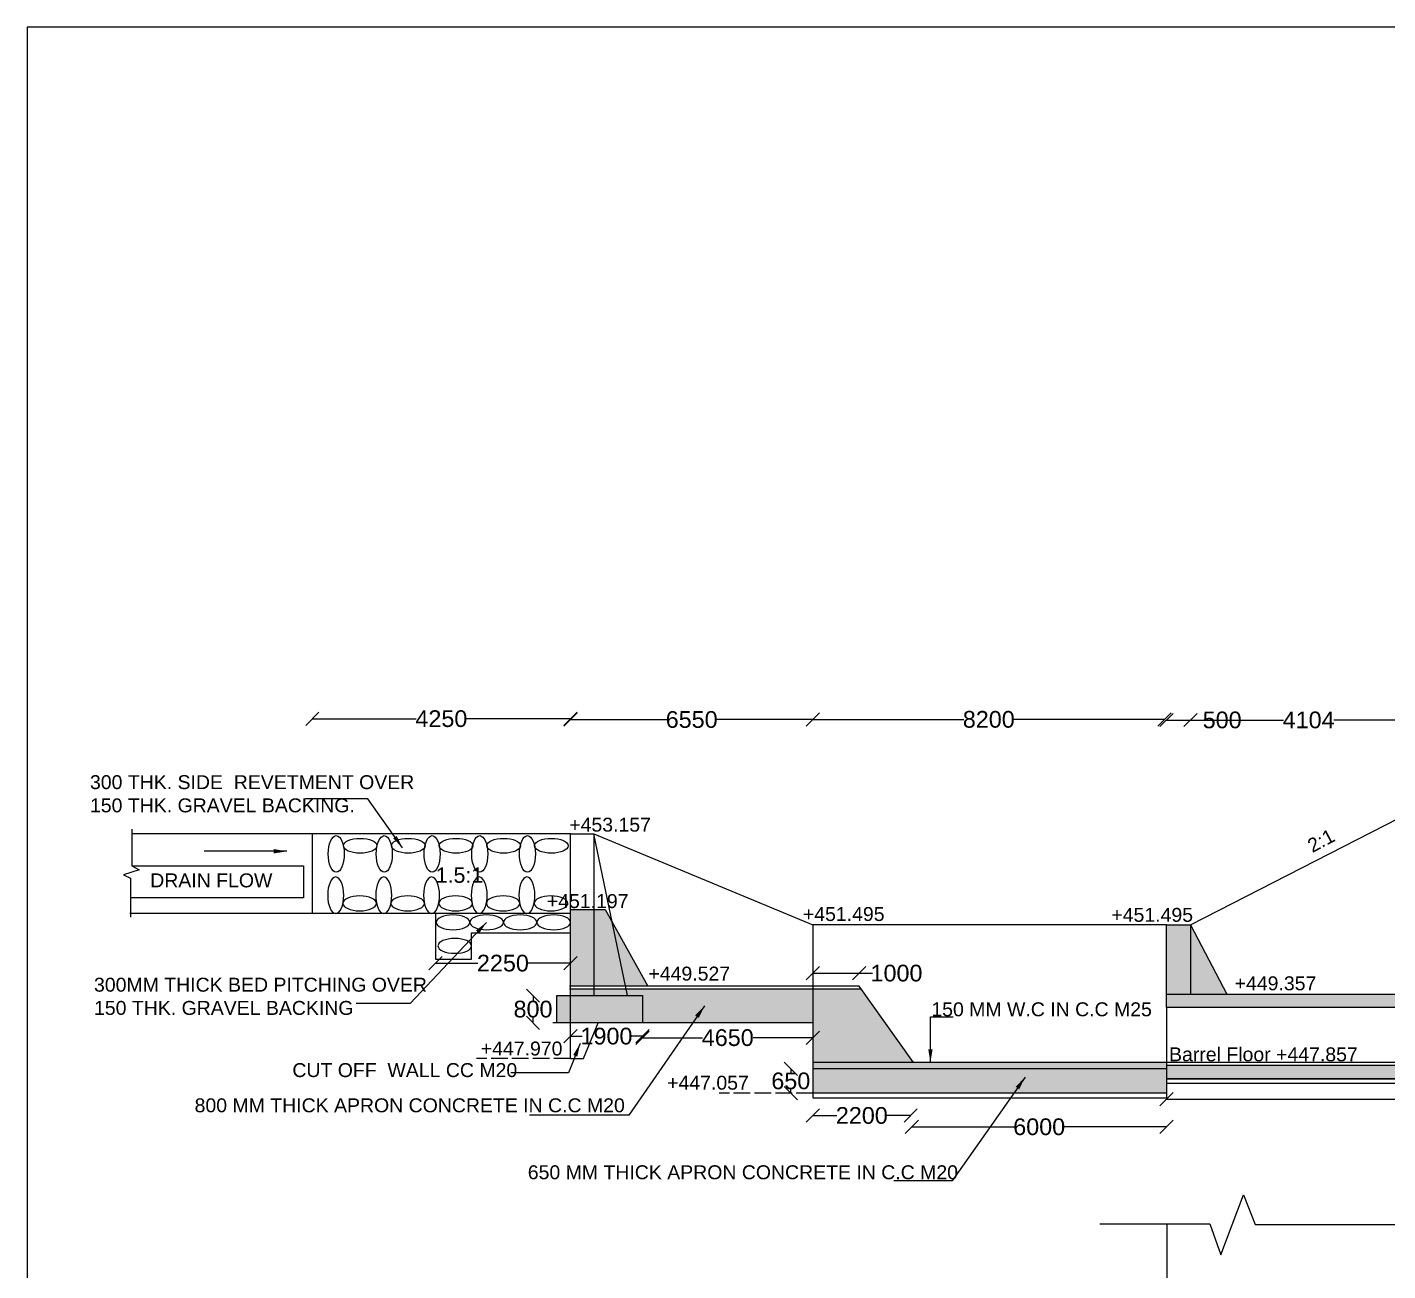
# Model space of a CAD drawing. Header units: millimetres. Extents: x 5124 to 6568637, y 2311 to 91879094.
# Drawn here: x 3637644 to 3647414, y 45948595 to 45957525 of the extents above; entities that cross this region are included whole.
import ezdxf

# ---------------------------------------------------------------- set-up
doc = ezdxf.new("R2010")
doc.units = ezdxf.units.MM
doc.header["$MEASUREMENT"] = 0
doc.linetypes.add('ACAD_ISO02W100', pattern=[15, 12, -3])
for name, color, linetype in [('DIMENSION', 7, 'Continuous'), ('DRAWING', 7, 'Continuous'), ('TEXT', 7, 'Continuous')]:
    doc.layers.add(name, color=color, linetype=linetype)
doc.styles.get("Standard").update_dxf_attribs({"font": 'arial.ttf', "height": 120})
doc.dimstyles.get("Standard").update_dxf_attribs({"dimtxt": 200, "dimasz": 110, "dimexe": 0.18, "dimexo": 0.0625, "dimgap": 0.09, "dimtad": 0, "dimtih": 1, "dimtoh": 1, "dimdec": 0, "dimzin": 0, "dimdsep": 46, "dimtxsty": 'Standard', "dimblk": 'OBLIQUE', "dimcen": 0.09, "dimse1": 1, "dimse2": 1, "dimadec": 0, "dimazin": 0, "dimtfac": 1, "dimtdec": 0, "dimtofl": 0, "dimtmove": 0, "dimatfit": 3, "dimfxl": 1, "dimtolj": 1, "dimtzin": 0, "dimarcsym": 0})
pattern_1 = [(50, (-52365.6, 963.1), (143.45203652, -12.550427), [15, -165]), (355, (-52365.6, 963.1), (-27.7502667, 150.43842674), [12, -132]), (100.4514, (-52353.64, 962.06), (115.70187634, 137.8879084), [12.748038, -140.2284224]), (46.1842, (-52365.6, 1003.1), (213.4482097, -33.10380287), [22.5, -247.5]), (96.6356, (-52347.8, 1000.34), (186.9325411, 194.8235742), [19.1220576, -210.3426]), (351.1842, (-52365.6, 1003.1), (186.932389, 194.8237202), [18, -198]), (21, (-52345.6, 993.1), (119.38141042, -80.52377813), [15, -165]), (326, (-52345.6, 993.1), (48.6630664, 145.030009), [12, -132]), (71.4514, (-52335.65, 986.39), (168.0445257, 64.50609934), [12.748038, -140.2284224]), (37.5, (-52365.595, 963.1), (2.431971063, 66.578770766), [0, -130.4, 0, -134, 0, -132.5]), (7.5, (-52365.595, 963.1), (52.61390749, 78.88234238), [0, -76.4, 0, -127.4, 0, -50.5]), (327.5, (-52410.195, 963.1), (106.764487234, -4.510974347), [0, -50, 0, -156, 0, -207]), (317.5, (-52430.2, 963.1), (116.63723387, 20.02099647), [0, -65, 0, -103.6, 0, -147])]

# ---------------------------------------------------------------- blocks, each defined once
blk = doc.blocks.new('_Oblique')
at = {"color": 0, "linetype": 'ByBlock', "lineweight": -2}
blk.add_line((-0.5, -0.5), (0.5, 0.5), dxfattribs=at)
blk = doc.blocks.new('*D74')
at = {"layer": 'Defpoints', "color": 0, "linetype": 'Continuous', "transparency": 16777216}
for p in [(3641544.6, 45952559.1), (3639691.5, 45951731.9), (3641544.6, 45951731.9)]:
    blk.add_point(p, dxfattribs=at)
at = {"layer": 'DIMENSION', "color": 0, "linetype": 'Continuous', "lineweight": -2, "transparency": 16777216}
for p, q in [((3639691.5, 45952559.1), (3640436.6, 45952559.1)), ((3641544.6, 45952559.1), (3640799.6, 45952559.1))]:
    blk.add_line(p, q, dxfattribs=at)
at = {"layer": 'DIMENSION', "color": 0, "linetype": 'Continuous', "lineweight": -2, "transparency": 16777216, "xscale": 95, "yscale": 95, "zscale": 95, "rotation": 180}
blk.add_blockref('_Oblique', (3639691.5, 45952559.1), dxfattribs=at)
at = {"layer": 'DIMENSION', "color": 0, "linetype": 'Continuous', "lineweight": -2, "transparency": 16777216, "xscale": 95, "yscale": 95, "zscale": 95}
blk.add_blockref('_Oblique', (3641544.6, 45952559.1), dxfattribs=at)
at = {"layer": 'DIMENSION', "color": 0, "linetype": 'Continuous', "transparency": 16777216, "insert": (3640618.1, 45952559.1), "char_height": 120, "attachment_point": 5}
blk.add_mtext('\\A1;4250', dxfattribs=at)
blk = doc.blocks.new('*D75')
at = {"layer": 'Defpoints', "color": 0, "linetype": 'Continuous', "transparency": 16777216}
for p in [(3641544.6, 45952559.1), (3643286.1, 45952553), (3643286.1, 45951079.1)]:
    blk.add_point(p, dxfattribs=at)
at = {"layer": 'DIMENSION', "color": 0, "linetype": 'Continuous', "lineweight": -2, "transparency": 16777216}
for p, q in [((3641544.6, 45952553), (3642236, 45952553)), ((3643286.1, 45952553), (3642594.8, 45952553))]:
    blk.add_line(p, q, dxfattribs=at)
at = {"layer": 'DIMENSION', "color": 0, "linetype": 'Continuous', "lineweight": -2, "transparency": 16777216, "xscale": 95, "yscale": 95, "zscale": 95, "rotation": 180}
blk.add_blockref('_Oblique', (3641544.6, 45952553), dxfattribs=at)
at = {"layer": 'DIMENSION', "color": 0, "linetype": 'Continuous', "lineweight": -2, "transparency": 16777216, "xscale": 95, "yscale": 95, "zscale": 95}
blk.add_blockref('_Oblique', (3643286.1, 45952553), dxfattribs=at)
at = {"layer": 'DIMENSION', "color": 0, "linetype": 'Continuous', "transparency": 16777216, "insert": (3642415.4, 45952553), "char_height": 120, "attachment_point": 5}
blk.add_mtext('\\A1;6550', dxfattribs=at)
blk = doc.blocks.new('*D76')
at = {"layer": 'Defpoints', "color": 0, "linetype": 'Continuous', "transparency": 16777216}
for p in [(3643286.1, 45952553), (3645811, 45952554.1), (3645811, 45952549.6)]:
    blk.add_point(p, dxfattribs=at)
at = {"layer": 'DIMENSION', "color": 0, "linetype": 'Continuous', "lineweight": -2, "transparency": 16777216}
for p, q in [((3643286.1, 45952554.1), (3644369.4, 45952554.1)), ((3645811, 45952554.1), (3644727.7, 45952554.1))]:
    blk.add_line(p, q, dxfattribs=at)
at = {"layer": 'DIMENSION', "color": 0, "linetype": 'Continuous', "lineweight": -2, "transparency": 16777216, "xscale": 95, "yscale": 95, "zscale": 95, "rotation": 180}
blk.add_blockref('_Oblique', (3643286.1, 45952554.1), dxfattribs=at)
at = {"layer": 'DIMENSION', "color": 0, "linetype": 'Continuous', "lineweight": -2, "transparency": 16777216, "xscale": 95, "yscale": 95, "zscale": 95}
blk.add_blockref('_Oblique', (3645811, 45952554.1), dxfattribs=at)
at = {"layer": 'DIMENSION', "color": 0, "linetype": 'Continuous', "transparency": 16777216, "insert": (3644548.6, 45952554.1), "char_height": 120, "attachment_point": 5}
blk.add_mtext('\\A1;8200', dxfattribs=at)
blk = doc.blocks.new('*D77')
at = {"layer": 'Defpoints', "color": 0, "linetype": 'Continuous', "transparency": 16777216}
for p in [(3645996.8, 45952549.9), (3645824.7, 45951079.1), (3645996.8, 45951079.1)]:
    blk.add_point(p, dxfattribs=at)
at = {"layer": 'DIMENSION', "color": 0, "linetype": 'Continuous', "lineweight": -2, "transparency": 16777216}
for p, q in [((3645824.7, 45952549.9), (3645996.8, 45952549.9)), ((3645996.8, 45952549.9), (3646091.8, 45952549.9))]:
    blk.add_line(p, q, dxfattribs=at)
at = {"layer": 'DIMENSION', "color": 0, "linetype": 'Continuous', "lineweight": -2, "transparency": 16777216, "xscale": 95, "yscale": 95, "zscale": 95, "rotation": 180}
blk.add_blockref('_Oblique', (3645824.7, 45952549.9), dxfattribs=at)
at = {"layer": 'DIMENSION', "color": 0, "linetype": 'Continuous', "lineweight": -2, "transparency": 16777216, "xscale": 95, "yscale": 95, "zscale": 95}
blk.add_blockref('_Oblique', (3645996.8, 45952549.9), dxfattribs=at)
at = {"layer": 'DIMENSION', "color": 0, "linetype": 'Continuous', "transparency": 16777216, "insert": (3646224.2, 45952549.9), "char_height": 120, "attachment_point": 5}
blk.add_mtext('\\A1;500', dxfattribs=at)
blk = doc.blocks.new('*D78')
at = {"layer": 'Defpoints', "color": 0, "linetype": 'Continuous', "transparency": 16777216}
for p in [(3645996.8, 45952549.9), (3647693.9, 45952549.9), (3647693.9, 45951947.9)]:
    blk.add_point(p, dxfattribs=at)
at = {"layer": 'DIMENSION', "color": 0, "linetype": 'Continuous', "lineweight": -2, "transparency": 16777216}
for p, q in [((3645996.8, 45952549.9), (3646663.9, 45952549.9)), ((3647693.9, 45952549.9), (3647026.8, 45952549.9))]:
    blk.add_line(p, q, dxfattribs=at)
at = {"layer": 'DIMENSION', "color": 0, "linetype": 'Continuous', "lineweight": -2, "transparency": 16777216, "xscale": 95, "yscale": 95, "zscale": 95, "rotation": 180}
blk.add_blockref('_Oblique', (3645996.8, 45952549.9), dxfattribs=at)
at = {"layer": 'DIMENSION', "color": 0, "linetype": 'Continuous', "lineweight": -2, "transparency": 16777216, "xscale": 95, "yscale": 95, "zscale": 95}
blk.add_blockref('_Oblique', (3647693.9, 45952549.9), dxfattribs=at)
at = {"layer": 'DIMENSION', "color": 0, "linetype": 'Continuous', "transparency": 16777216, "insert": (3646845.3, 45952549.9), "char_height": 120, "attachment_point": 5}
blk.add_mtext('\\A1;4104', dxfattribs=at)
blk = doc.blocks.new('*D88')
at = {"layer": 'Defpoints', "color": 0, "linetype": 'Continuous', "transparency": 16777216}
for p in [(3640575.4, 45950833.4), (3641544.6, 45950833.4), (3641544.6, 45950803.9)]:
    blk.add_point(p, dxfattribs=at)
at = {"layer": 'DIMENSION', "color": 0, "linetype": 'Continuous', "lineweight": -2, "transparency": 16777216}
for p, q in [((3640575.4, 45950803.9), (3640879.9, 45950803.9)), ((3641544.6, 45950803.9), (3641240.1, 45950803.9))]:
    blk.add_line(p, q, dxfattribs=at)
at = {"layer": 'DIMENSION', "color": 0, "linetype": 'Continuous', "lineweight": -2, "transparency": 16777216, "xscale": 95, "yscale": 95, "zscale": 95, "rotation": 180}
blk.add_blockref('_Oblique', (3640575.4, 45950803.9), dxfattribs=at)
at = {"layer": 'DIMENSION', "color": 0, "linetype": 'Continuous', "lineweight": -2, "transparency": 16777216, "xscale": 95, "yscale": 95, "zscale": 95}
blk.add_blockref('_Oblique', (3641544.6, 45950803.9), dxfattribs=at)
at = {"layer": 'DIMENSION', "color": 0, "linetype": 'Continuous', "transparency": 16777216, "insert": (3641060, 45950803.9), "char_height": 120, "attachment_point": 5}
blk.add_mtext('\\A1;2250', dxfattribs=at)
blk = doc.blocks.new('*D89')
at = {"layer": 'Defpoints', "color": 0, "linetype": 'Continuous', "transparency": 16777216}
for p in [(3641447.8, 45950570.9), (3641276.1, 45950376.2), (3641447.8, 45950376.2)]:
    blk.add_point(p, dxfattribs=at)
at = {"layer": 'DIMENSION', "color": 0, "linetype": 'Continuous', "lineweight": -2, "transparency": 16777216}
for p, q in [((3641276.1, 45950570.9), (3641276.1, 45950534.9)), ((3641276.1, 45950376.2), (3641276.1, 45950412.2))]:
    blk.add_line(p, q, dxfattribs=at)
at = {"layer": 'DIMENSION', "color": 0, "linetype": 'Continuous', "lineweight": -2, "transparency": 16777216, "xscale": 95, "yscale": 95, "zscale": 95}
for p, rotation in [((3641276.1, 45950570.9), 90), ((3641276.1, 45950376.2), 270)]:
    blk.add_blockref('_Oblique', p, dxfattribs=dict(at, rotation=rotation))
at = {"layer": 'DIMENSION', "color": 0, "linetype": 'Continuous', "transparency": 16777216, "insert": (3641276.1, 45950473.6), "char_height": 120, "attachment_point": 5}
blk.add_mtext('\\A1;800', dxfattribs=at)
blk = doc.blocks.new('*D90')
at = {"layer": 'Defpoints', "color": 0, "linetype": 'Continuous', "transparency": 16777216}
for p in [(3641544.6, 45950376.2), (3642062.7, 45950376.2), (3642062.7, 45950279.7)]:
    blk.add_point(p, dxfattribs=at)
at = {"layer": 'DIMENSION', "color": 0, "linetype": 'Continuous', "lineweight": -2, "transparency": 16777216}
for p, q in [((3641544.6, 45950279.7), (3641630.2, 45950279.7)), ((3642062.7, 45950279.7), (3641977.1, 45950279.7))]:
    blk.add_line(p, q, dxfattribs=at)
at = {"layer": 'DIMENSION', "color": 0, "linetype": 'Continuous', "lineweight": -2, "transparency": 16777216, "xscale": 95, "yscale": 95, "zscale": 95, "rotation": 180}
blk.add_blockref('_Oblique', (3641544.6, 45950279.7), dxfattribs=at)
at = {"layer": 'DIMENSION', "color": 0, "linetype": 'Continuous', "lineweight": -2, "transparency": 16777216, "xscale": 95, "yscale": 95, "zscale": 95}
blk.add_blockref('_Oblique', (3642062.7, 45950279.7), dxfattribs=at)
at = {"layer": 'DIMENSION', "color": 0, "linetype": 'Continuous', "transparency": 16777216, "insert": (3641803.7, 45950279.7), "char_height": 120, "attachment_point": 5}
blk.add_mtext('\\A1;1900', dxfattribs=at)
blk = doc.blocks.new('*D91')
at = {"layer": 'Defpoints', "color": 0, "linetype": 'Continuous', "transparency": 16777216}
for p in [(3643286.1, 45950376.2), (3642062.7, 45950279.7), (3643286.1, 45950268.6)]:
    blk.add_point(p, dxfattribs=at)
at = {"layer": 'DIMENSION', "color": 0, "linetype": 'Continuous', "lineweight": -2, "transparency": 16777216}
for p, q in [((3642062.7, 45950268.6), (3642492.9, 45950268.6)), ((3643286.1, 45950268.6), (3642855.9, 45950268.6))]:
    blk.add_line(p, q, dxfattribs=at)
at = {"layer": 'DIMENSION', "color": 0, "linetype": 'Continuous', "lineweight": -2, "transparency": 16777216, "xscale": 95, "yscale": 95, "zscale": 95, "rotation": 180}
blk.add_blockref('_Oblique', (3642062.7, 45950268.6), dxfattribs=at)
at = {"layer": 'DIMENSION', "color": 0, "linetype": 'Continuous', "lineweight": -2, "transparency": 16777216, "xscale": 95, "yscale": 95, "zscale": 95}
blk.add_blockref('_Oblique', (3643286.1, 45950268.6), dxfattribs=at)
at = {"layer": 'DIMENSION', "color": 0, "linetype": 'Continuous', "transparency": 16777216, "insert": (3642674.4, 45950268.6), "char_height": 120, "attachment_point": 5}
blk.add_mtext('\\A1;4650', dxfattribs=at)
blk = doc.blocks.new('*D92')
at = {"layer": 'Defpoints', "color": 0, "linetype": 'Continuous', "transparency": 16777216}
for p in [(3643127.1, 45950045.5), (3643286.1, 45950045.5), (3643286.1, 45949870.6)]:
    blk.add_point(p, dxfattribs=at)
at = {"layer": 'DIMENSION', "color": 0, "linetype": 'Continuous', "lineweight": -2, "transparency": 16777216}
for p, q in [((3643127.1, 45950045.5), (3643127.1, 45950019.4)), ((3643127.1, 45949870.6), (3643127.1, 45949896.7))]:
    blk.add_line(p, q, dxfattribs=at)
at = {"layer": 'DIMENSION', "color": 0, "linetype": 'Continuous', "lineweight": -2, "transparency": 16777216, "xscale": 95, "yscale": 95, "zscale": 95}
for p, rotation in [((3643127.1, 45950045.5), 90), ((3643127.1, 45949870.6), 270)]:
    blk.add_blockref('_Oblique', p, dxfattribs=dict(at, rotation=rotation))
at = {"layer": 'DIMENSION', "color": 0, "linetype": 'Continuous', "transparency": 16777216, "insert": (3643127.1, 45949958.1), "char_height": 120, "attachment_point": 5}
blk.add_mtext('\\A1;650', dxfattribs=at)
blk = doc.blocks.new('*D93')
at = {"layer": 'Defpoints', "color": 0, "linetype": 'Continuous', "transparency": 16777216}
for p in [(3643286.1, 45949837.5), (3643987.9, 45949837.5), (3643987.9, 45949710)]:
    blk.add_point(p, dxfattribs=at)
at = {"layer": 'DIMENSION', "color": 0, "linetype": 'Continuous', "lineweight": -2, "transparency": 16777216}
for p, q in [((3643286.1, 45949710), (3643456.9, 45949710)), ((3643987.9, 45949710), (3643817.1, 45949710))]:
    blk.add_line(p, q, dxfattribs=at)
at = {"layer": 'DIMENSION', "color": 0, "linetype": 'Continuous', "lineweight": -2, "transparency": 16777216, "xscale": 95, "yscale": 95, "zscale": 95, "rotation": 180}
blk.add_blockref('_Oblique', (3643286.1, 45949710), dxfattribs=at)
at = {"layer": 'DIMENSION', "color": 0, "linetype": 'Continuous', "lineweight": -2, "transparency": 16777216, "xscale": 95, "yscale": 95, "zscale": 95}
blk.add_blockref('_Oblique', (3643987.9, 45949710), dxfattribs=at)
at = {"layer": 'DIMENSION', "color": 0, "linetype": 'Continuous', "transparency": 16777216, "insert": (3643637, 45949710), "char_height": 120, "attachment_point": 5}
blk.add_mtext('\\A1;2200', dxfattribs=at)
blk = doc.blocks.new('*D94')
at = {"layer": 'Defpoints', "color": 0, "linetype": 'Continuous', "transparency": 16777216}
for p in [(3645824.7, 45949837.5), (3643996.4, 45949718.5), (3645824.7, 45949628.8)]:
    blk.add_point(p, dxfattribs=at)
at = {"layer": 'DIMENSION', "color": 0, "linetype": 'Continuous', "lineweight": -2, "transparency": 16777216}
for p, q in [((3643996.4, 45949628.8), (3644731.2, 45949628.8)), ((3645824.7, 45949628.8), (3645089.9, 45949628.8))]:
    blk.add_line(p, q, dxfattribs=at)
at = {"layer": 'DIMENSION', "color": 0, "linetype": 'Continuous', "lineweight": -2, "transparency": 16777216, "xscale": 95, "yscale": 95, "zscale": 95, "rotation": 180}
blk.add_blockref('_Oblique', (3643996.4, 45949628.8), dxfattribs=at)
at = {"layer": 'DIMENSION', "color": 0, "linetype": 'Continuous', "lineweight": -2, "transparency": 16777216, "xscale": 95, "yscale": 95, "zscale": 95}
blk.add_blockref('_Oblique', (3645824.7, 45949628.8), dxfattribs=at)
at = {"layer": 'DIMENSION', "color": 0, "linetype": 'Continuous', "transparency": 16777216, "insert": (3644910.6, 45949628.8), "char_height": 120, "attachment_point": 5}
blk.add_mtext('\\A1;6000', dxfattribs=at)
blk = doc.blocks.new('*D95')
at = {"layer": 'Defpoints', "color": 0, "linetype": 'Continuous', "transparency": 16777216}
for p in [(3643617.7, 45950732.2), (3643286.1, 45950638.3), (3643617.7, 45950638.3)]:
    blk.add_point(p, dxfattribs=at)
at = {"layer": 'DIMENSION', "color": 0, "linetype": 'Continuous', "lineweight": -2, "transparency": 16777216}
for p, q in [((3643286.1, 45950732.2), (3643617.7, 45950732.2)), ((3643617.7, 45950732.2), (3643712.7, 45950732.2))]:
    blk.add_line(p, q, dxfattribs=at)
at = {"layer": 'DIMENSION', "color": 0, "linetype": 'Continuous', "lineweight": -2, "transparency": 16777216, "xscale": 95, "yscale": 95, "zscale": 95, "rotation": 180}
blk.add_blockref('_Oblique', (3643286.1, 45950732.2), dxfattribs=at)
at = {"layer": 'DIMENSION', "color": 0, "linetype": 'Continuous', "lineweight": -2, "transparency": 16777216, "xscale": 95, "yscale": 95, "zscale": 95}
blk.add_blockref('_Oblique', (3643617.7, 45950732.2), dxfattribs=at)
at = {"layer": 'DIMENSION', "color": 0, "linetype": 'Continuous', "transparency": 16777216, "insert": (3643886.1, 45950732.2), "char_height": 120, "attachment_point": 5}
blk.add_mtext('\\A1;1000', dxfattribs=at)
blk = doc.blocks.new('*D97')
at = {"layer": 'Defpoints', "color": 0, "linetype": 'Continuous', "transparency": 16777216}
for p in [(3645824.7, 45949837.5), (3661572.2, 45949827.3), (3661572.2, 45948874.4)]:
    blk.add_point(p, dxfattribs=at)
at = {"layer": 'DIMENSION', "color": 0, "linetype": 'Continuous', "lineweight": -2, "transparency": 16777216}
for p, q in [((3645824.7, 45949827.3), (3653470, 45949827.3)), ((3661572.2, 45949827.3), (3653926.9, 45949827.3))]:
    blk.add_line(p, q, dxfattribs=at)
at = {"layer": 'DIMENSION', "color": 0, "linetype": 'Continuous', "lineweight": -2, "transparency": 16777216, "xscale": 95, "yscale": 95, "zscale": 95, "rotation": 180}
blk.add_blockref('_Oblique', (3645824.7, 45949827.3), dxfattribs=at)
at = {"layer": 'DIMENSION', "color": 0, "linetype": 'Continuous', "lineweight": -2, "transparency": 16777216, "xscale": 95, "yscale": 95, "zscale": 95}
blk.add_blockref('_Oblique', (3661572.2, 45949827.3), dxfattribs=at)
at = {"layer": 'DIMENSION', "color": 0, "linetype": 'Continuous', "transparency": 16777216, "insert": (3653698.4, 45949827.3), "char_height": 120, "attachment_point": 5}
blk.add_mtext('\\A1;47498', dxfattribs=at)

msp = doc.modelspace()

# ---------------------------------------------------------------- hatches: boundary and pattern name
at = {"layer": 'DRAWING', "linetype": 'Continuous'}
h = msp.add_hatch(dxfattribs=at)
h.set_pattern_fill('AR-CONC', color=256, scale=20, style=0)
h.set_pattern_definition(pattern_1)
h.paths.add_polyline_path([(3642062.7, 45950376.2), (3642062.7, 45950570.9), (3641544.6, 45950570.9), (3641544.6, 45950376.2)])
h.paths.add_polyline_path([(3641544.6, 45950570.9), (3641447.8, 45950570.9), (3641447.8, 45950376.2), (3641544.6, 45950376.2)])
edge = h.paths.add_edge_path()
edge.add_line((3641712.3, 45951188.4), (3641544.6, 45951188.4))
edge.add_line((3641544.6, 45951188.4), (3641544.6, 45951104.9))
edge.add_ellipse((3641425.2, 45951097.2), major_axis=(-120.7, 0), ratio=0.442391, start_angle=171.73057, end_angle=188.26943, ccw=False)
edge.add_line((3641544.6, 45951089.5), (3641544.6, 45950638.3))
edge.add_line((3641544.6, 45950638.3), (3641712.3, 45950638.3))
edge.add_line((3641712.3, 45950638.3), (3641712.3, 45951188.4))
h.paths.add_polyline_path([(3641844.3, 45951099.9), (3641795.1, 45951188.4), (3641780.1, 45951188.4), (3641712.3, 45951188.4), (3641712.3, 45950638.3), (3641940.7, 45950638.3)])
h.paths.add_polyline_path([(3641844.3, 45951099.9), (3641940.7, 45950638.3), (3642101, 45950638.3)])
h.paths.add_polyline_path([(3641712.3, 45950617.5), (3641712.3, 45950570.9), (3641954.8, 45950570.9), (3641945, 45950617.5)])
h.paths.add_polyline_path([(3642062.7, 45950570.9), (3642062.7, 45950376.2), (3643286.1, 45950376.2), (3643286.1, 45950617.5), (3641945, 45950617.5), (3641954.8, 45950570.9)])
h.paths.add_polyline_path([(3641712.3, 45950570.9), (3641712.3, 45950617.5), (3641544.6, 45950617.5), (3641544.6, 45950570.9)])
h.paths.add_polyline_path([(3644008, 45950090.9), (3643632.5, 45950617.5), (3643286.1, 45950617.5), (3643286.1, 45950090.9)])
h.paths.add_polyline_path([(3645824.7, 45950045.5), (3645824.7, 45950090.9), (3643286.1, 45950090.9), (3643286.1, 45950045.5)])
h.paths.add_polyline_path([(3645824.7, 45949870.6), (3645824.7, 45950045.5), (3643286.1, 45950045.5), (3643286.1, 45949870.6)])
h = msp.add_hatch(dxfattribs=at)
h.set_pattern_fill('AR-CONC', color=256, scale=20, style=0)
h.set_pattern_definition(pattern_1)
h.paths.add_polyline_path([(3645996.8, 45951079.1), (3645824.7, 45951079.1), (3645824.7, 45950580.6), (3645996.8, 45950580.6)])
h.paths.add_polyline_path([(3645996.8, 45951079.1), (3645996.8, 45950580.6), (3646257.6, 45950580.6)])
h.paths.add_polyline_path([(3661572.2, 45950486.3), (3661572.2, 45950580.6), (3645824.7, 45950580.6), (3645824.7, 45950486.3)])
h.paths.add_polyline_path([(3650905.8, 45950535.8), (3650931.1, 45950535.8, -1), (3650961.9, 45950535.8), (3650984.8, 45950535.8, -1), (3651015.6, 45950535.8, -1), (3650984.8, 45950535.8), (3650961.9, 45950535.8, -1), (3650931.1, 45950535.8), (3650905.8, 45950535.8, -1), (3650875, 45950535.8, -1)], flags=16)
h.paths.add_polyline_path([(3655053.7, 45950535.8), (3655079.1, 45950535.8, -1), (3655109.8, 45950535.8), (3655132.7, 45950535.8, -1), (3655163.5, 45950535.8, -1), (3655132.7, 45950535.8), (3655109.8, 45950535.8, -1), (3655079.1, 45950535.8), (3655053.7, 45950535.8, -1), (3655022.9, 45950535.8, -1)], flags=16)
h = msp.add_hatch(dxfattribs=at)
h.set_pattern_fill('AR-CONC', color=256, scale=20, style=0)
h.set_pattern_definition(pattern_1)
h.paths.add_polyline_path([(3645824.7, 45950069.4), (3645824.7, 45949973.8), (3661572.2, 45949973.8), (3661572.2, 45950069.4)])
h.paths.add_polyline_path([(3650905.8, 45950030.3), (3650931.1, 45950030.3, -1), (3650961.9, 45950030.3), (3650984.8, 45950030.3, -1), (3651015.6, 45950030.3, -1), (3650984.8, 45950030.3), (3650961.9, 45950030.3, -1), (3650931.1, 45950030.3), (3650905.8, 45950030.3, -1), (3650875, 45950030.3, -1)], flags=16)
h.paths.add_polyline_path([(3655053.7, 45950030.3), (3655079.1, 45950030.3, -1), (3655109.8, 45950030.3), (3655132.7, 45950030.3, -1), (3655163.5, 45950030.3, -1), (3655132.7, 45950030.3), (3655109.8, 45950030.3, -1), (3655079.1, 45950030.3), (3655053.7, 45950030.3, -1), (3655022.9, 45950030.3, -1)], flags=16)

# ---------------------------------------------------------------- linework, layer by layer
at = {"layer": 'DIMENSION', "linetype": 'Continuous'}
for points in [[(3645346.6, 45948932.1), (3646135, 45948932.1), (3646215.6, 45948708.8), (3646377, 45949140.5), (3646462, 45948928.7), (3648052.6, 45948928.7), (3648129.9, 45948703.1), (3648296.6, 45949150.1), (3648378.3, 45948921.7), (3649587.5, 45948921.7), (3649666.8, 45948698.8), (3649836.4, 45949142.6), (3649914.4, 45948926.8), (3651330.8, 45948926.8), (3654699.5, 45948926.8), (3656698.2, 45948926.8), (3657469.9, 45948926.8), (3657558.2, 45948672.7), (3657558.2, 45949064.5), (3657670, 45948892.2), (3662651, 45948892.2)], [(3645827.9, 45948932.1), (3645827.9, 45943794.3)]]:
    msp.add_lwpolyline(points, dxfattribs=at)
at = {"layer": 'DRAWING', "linetype": 'Continuous'}
for points in [[(3676048.7, 45957524.5), (3637644.4, 45957524.5), (3637644.4, 45930559.1), (3676048.7, 45930559.1)], [(3661572.2, 45950069.4), (3645824.7, 45950069.4), (3645824.7, 45949973.8), (3661572.2, 45949973.8)]]:
    msp.add_lwpolyline(points, close=True, dxfattribs=at)
for points in [[(3640090.6, 45951984.2), (3639643.3, 45951983.8)], [(3645996.8, 45951079.1), (3647693.9, 45951947.9), (3649318.4, 45951947.9), (3651334.8, 45950605.5), (3651334.8, 45950580.6)], [(3638395.1, 45951766.8), (3638395.1, 45951503.8), (3638448, 45951474.7), (3638335.8, 45951439.1), (3638386.3, 45951413.9), (3638386.3, 45951134.9)], [(3639691.5, 45951731.9), (3638395.1, 45951731.9)], [(3641544.6, 45951731.9), (3639691.5, 45951731.9), (3639691.5, 45951160.7)], [(3641544.6, 45950120.7), (3641544.6, 45951731.9), (3641712.3, 45951731.9), (3641712.3, 45950570.9)], [(3641954.8, 45950570.9), (3641712.3, 45951731.9)], [(3641712.3, 45951731.9), (3643286.1, 45951079.1)], [(3638395.1, 45951503.8), (3639628.3, 45951503.8), (3639628.3, 45951273.1), (3638386.3, 45951273.1)], [(3641544.6, 45951160.7), (3638382.4, 45951160.7)], [(3640575.4, 45951160.7), (3640575.4, 45950833.4), (3640835.3, 45950833.4), (3640835.3, 45951023.1), (3641544.6, 45951023.1)], [(3641544.6, 45951188.4), (3641780.1, 45951188.4), (3641795.1, 45951188.4), (3642101, 45950638.3)], [(3645824.7, 45951079.1), (3643286.1, 45951079.1), (3643286.1, 45949837.5), (3645824.7, 45949837.5)], [(3645824.7, 45950580.6), (3645824.7, 45951079.1), (3645996.8, 45951079.1), (3645996.8, 45950580.6)], [(3645996.8, 45951079.1), (3646257.6, 45950580.6)], [(3644008, 45950090.9), (3643617.7, 45950638.3), (3641538.7, 45950638.3)], [(3641447.8, 45950376.2), (3641447.8, 45950570.9), (3642062.7, 45950570.9), (3642062.7, 45950376.2)], [(3643632.5, 45950617.5), (3641538.7, 45950617.5)], [(3645824.7, 45950580.6), (3661572.2, 45950580.6)], [(3661572.2, 45950580.6), (3661572.2, 45950486.3), (3645824.7, 45950486.3), (3645824.7, 45950580.6)], [(3645824.7, 45950486.3), (3645824.7, 45949837.5)], [(3643286.1, 45950376.2), (3641417.5, 45950376.2)], [(3641544.6, 45950120.7), (3641639.3, 45950120.7), (3641745, 45950376.2)], [(3664458.1, 45950090.9), (3643286.1, 45950090.9)], [(3664875.6, 45950069.4), (3645824.7, 45950069.4)], [(3645824.7, 45950045.5), (3643286.1, 45950045.5)], [(3661572.2, 45949973.8), (3645824.7, 45949973.8)], [(3645824.7, 45949870.6), (3643286.1, 45949870.6)], [(3661572.2, 45949941.2), (3645824.7, 45949941.2)]]:
    msp.add_lwpolyline(points, dxfattribs=at)
at = {"layer": 'DRAWING', "linetype": 'ACAD_ISO02W100', "ltscale": 10}
for points in [[(3641544.6, 45950120.7), (3640870.9, 45950120.7)], [(3643286.1, 45949870.6), (3642612.4, 45949870.6)]]:
    msp.add_lwpolyline(points, dxfattribs=at)
at = {"layer": 'DRAWING', "linetype": 'Continuous'}
for centre, major_axis, ratio in [((3639863.1, 45951588.6), (0, -131.1), 0.438504), ((3640208.3, 45951588.6), (0, -131.1), 0.438504), ((3640551.7, 45951588.6), (0, -131.1), 0.438504), ((3640893.3, 45951588.6), (0, -131.1), 0.438504), ((3641236, 45951588.6), (0, -131.1), 0.438504), ((3640035.2, 45951646.9), (-120.7, 0), 0.442391), ((3640380.4, 45951646.9), (-120.7, 0), 0.442391), ((3640723.8, 45951646.9), (-120.7, 0), 0.442391), ((3641065.4, 45951646.9), (-120.7, 0), 0.442391), ((3641408.1, 45951646.9), (-120.7, 0), 0.442391)]:
    msp.add_ellipse(centre, major_axis=major_axis, ratio=ratio, dxfattribs=at)
at = {"layer": 'DRAWING', "linetype": 'Continuous', "extrusion": (0, 0, -1)}
for centre, major_axis, ratio in [((3639859.4, 45951291.8), (0, 131.1), 0.438504), ((3640204.6, 45951291.8), (0, 131.1), 0.438504), ((3640548, 45951291.8), (0, 131.1), 0.438504), ((3640889.6, 45951291.8), (0, 131.1), 0.438504), ((3641232.3, 45951291.8), (0, 131.1), 0.438504), ((3640031.5, 45951233.4), (-120.7, 0), 0.442391), ((3640376.7, 45951233.4), (-120.7, 0), 0.442391), ((3640720.1, 45951233.4), (-120.7, 0), 0.442391), ((3641061.7, 45951233.4), (-120.7, 0), 0.442391), ((3641404.4, 45951233.4), (-120.7, 0), 0.442391), ((3640701.3, 45951097.2), (-120.7, 0), 0.442391), ((3640942.6, 45951097.2), (-120.7, 0), 0.442391), ((3641183.9, 45951097.2), (-120.7, 0), 0.442391), ((3641425.2, 45951097.2), (-120.7, 0), 0.442391), ((3640714.6, 45950928.3), (-120.7, 0), 0.442391)]:
    msp.add_ellipse(centre, major_axis=major_axis, ratio=ratio, dxfattribs=at)

# ---------------------------------------------------------------- texts
at = {"layer": 'TEXT', "linetype": 'Continuous'}
for s, p in [('150 MM W.C IN C.C M25', (3644136.3, 45950422.9)), ('800 MM THICK APRON CONCRETE IN C.C M20', (3638846.3, 45949733.5)), ('650 MM THICK APRON CONCRETE IN C.C M20', (3641238.6, 45949252.8))]:
    msp.add_text(s, height=100, dxfattribs=at).set_placement(p)
at = {"layer": 'TEXT', "linetype": 'Continuous', "attachment_point": 1}
for s, insert, char_height, width in [('300 THK. SIDE  REVETMENT OVER \\P150 THK. GRAVEL BACKING.', (3638095, 45952153.9), 100, 2798.066), ('+453.157', (3641536.3, 45951848.6), 100, 2798.066), ('DRAIN FLOW', (3638527.7, 45951448.6), 100, 2798.066), ('1.5:1', (3640577.3, 45951491.1), 110, 639.34), ('+451.197', (3641375.3, 45951299.7), 100, 2798.066), ('+451.495', (3643213.8, 45951207), 100, 2798.066), ('+451.495', (3645428.8, 45951201), 100, 2798.066), ('+449.527', (3642104.9, 45950779.1), 100, 2798.066), ('300MM THICK BED PITCHING OVER\\P150 THK. GRAVEL BACKING', (3638124, 45950699.5), 100, 2798.066), ('+449.357', (3646314, 45950709.5), 100, 2798.066), ('+447.970', (3640901.1, 45950241.2), 100, 2798.066), ('Barrel Floor +447.857', (3645843, 45950199.6), 100, 1349.772), ('CUT OFF  WALL CC M20', (3639548.3, 45950086.3), 100, 2798.066), ('+447.057', (3642239.2, 45949995.9), 100, 2798.066)]:
    msp.add_mtext(s, dxfattribs=dict(at, insert=insert, char_height=char_height, width=width))
at = {"layer": 'TEXT', "linetype": 'Continuous', "insert": (3646825, 45951682.9), "char_height": 100, "width": 2798.066, "attachment_point": 1, "rotation": 27.90871}
msp.add_mtext('2:1', dxfattribs=at)

# ---------------------------------------------------------------- dimensions: what is measured, and where the dimension line sits
at = {"layer": 'DIMENSION', "linetype": 'Continuous'}
for base, p1, p2, text, picture, middle in [((3641544.6, 45952559.1), (3639691.5, 45951731.9), (3641544.6, 45951731.9), '4250', '*D74', (3640618.1, 45952559.1)), ((3643286.1, 45952553), (3641544.6, 45952559.1), (3643286.1, 45951079.1), '6550', '*D75', (3642415.4, 45952553)), ((3645811, 45952554.1), (3643286.1, 45952553), (3645811, 45952549.6), '8200', '*D76', (3644548.6, 45952554.1)), ((3645996.8, 45952549.9), (3645824.7, 45951079.1), (3645996.8, 45951079.1), '500', '*D77', (3646224.2, 45952549.9)), ((3647693.9, 45952549.9), (3645996.8, 45952549.9), (3647693.9, 45951947.9), '4104', '*D78', (3646845.3, 45952549.9)), ((3641544.6, 45950803.9), (3640575.4, 45950833.4), (3641544.6, 45950833.4), '2250', '*D88', (3641060, 45950803.9)), ((3643617.7, 45950732.2), (3643286.1, 45950638.3), (3643617.7, 45950638.3), '1000', '*D95', (3643886.1, 45950732.2)), ((3642062.7, 45950279.7), (3641544.6, 45950376.2), (3642062.7, 45950376.2), '1900', '*D90', (3641803.7, 45950279.7)), ((3643286.1, 45950268.6), (3642062.7, 45950279.7), (3643286.1, 45950376.2), '4650', '*D91', (3642674.4, 45950268.6)), ((3661572.2, 45949827.3), (3645824.7, 45949837.5), (3661572.2, 45948874.4), '47498', '*D97', (3653698.4, 45949827.3)), ((3643987.9, 45949710), (3643286.1, 45949837.5), (3643987.9, 45949837.5), '2200', '*D93', (3643637, 45949710))]:
    dim = msp.add_linear_dim(base=base, p1=p1, p2=p2, text=text, dimstyle='Standard', override={"dimasz": 95, "dimarcsym": 1}, dxfattribs=at)
    dim.commit()
    dim.dimension.update_dxf_attribs({"geometry": picture, "text_midpoint": middle})
for base, p1, p2, text, picture, middle in [((3641276.1, 45950376.2), (3641447.8, 45950570.9), (3641447.8, 45950376.2), '800', '*D89', (3641276.1, 45950473.6)), ((3643127.1, 45950045.5), (3643286.1, 45949870.6), (3643286.1, 45950045.5), '650', '*D92', (3643127.1, 45949958.1))]:
    dim = msp.add_linear_dim(base=base, p1=p1, p2=p2, angle=90, text=text, dimstyle='Standard', override={"dimasz": 95, "dimarcsym": 1}, dxfattribs=at)
    dim.commit()
    dim.dimension.update_dxf_attribs({"geometry": picture, "text_midpoint": middle})
dim = msp.add_linear_dim(base=(3645824.7, 45949628.8), p1=(3643996.4, 45949718.5), p2=(3645824.7, 45949837.5), text='6000', dimstyle='Standard', override={"dimasz": 95, "dimarcsym": 1}, dxfattribs=at)
dim.commit()
dim.dimension.update_dxf_attribs({"geometry": '*D94', "text_midpoint": (3644910.6, 45949628.8), "dimtype": 160})

# ---------------------------------------------------------------- leaders
at = {"layer": 'DRAWING', "linetype": 'Continuous'}
for points in [[(3640339.4, 45951631.3), (3640090.6, 45951984.2)], [(3639509.7, 45951607.6), (3638915.4, 45951607.6)], [(3640942.6, 45951097.2), (3640393.7, 45950513.7), (3640006.1, 45950513.7)], [(3642507.8, 45950498), (3641963.8, 45949712.2), (3641251.5, 45949712.2)], [(3644129.6, 45950090.9), (3644129.6, 45950419.3), (3644294.1, 45950419.3)], [(3641614.1, 45950227.2), (3641531.7, 45950016.2), (3641116.9, 45950016.2)], [(3644808.9, 45949985.3), (3644285.8, 45949240.4), (3643866.3, 45949240.4)]]:
    msp.add_leader(points, dimstyle='Standard', override={"dimasz": 95, "dimgap": 0.09, "dimtad": 0, "dimarcsym": 1}, dxfattribs=at)

doc.saveas('drawing.dxf')
